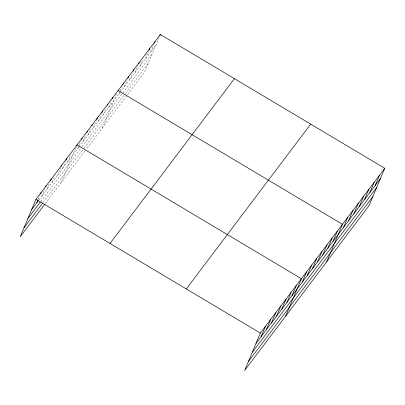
<?xml version="1.0" encoding="UTF-8"?>
<svg xmlns="http://www.w3.org/2000/svg" width="405" height="405" viewBox="0 0 405 405"><rect width="100%" height="100%" fill="white"/><g stroke="black" fill="none" stroke-linecap="round" stroke-linejoin="round"><path stroke-width="0.3" stroke-dasharray="2.02 1.52" d="M38.227 199.361L40.146 194.795M41.917 195.985L44.798 189.14M47.051 189.186L49.926 182.341M52.179 182.387L55.06 175.542M57.313 175.588L60.431 168.171M62.446 168.789L65.559 161.372M67.574 161.99L70.455 155.145M61.302 182.326L76.064 147.207M77.836 148.392L80.716 141.548M82.969 141.593L85.845 134.749M88.103 134.794L90.978 127.95M93.231 127.995L96.349 120.584M98.364 121.196L101.483 113.785M103.493 114.402L106.373 107.553M108.626 107.603L111.502 100.759M102.354 127.934L116.635 93.96M119.045 93.798L120.001 91.515M120.245 90.948L122.163 86.381M124.33 86.791L127.21 79.947M129.62 79.79L132.496 72.946M134.905 72.784L138.024 65.367M140.191 65.777L142.828 59.505M145.481 58.776L148.594 51.359M150.766 51.769L154.123 43.786M159.17 37.351L144.646 71.898L86.224 149.303M38.986 199.868L78.57 147.42M78.94 146.934L119.799 92.796M120.179 92.299L156.052 44.768M40.723 201.538L81.77 147.147M82.139 146.666L152.29 53.718M43.072 202.51L83.759 148.605M84.124 148.119L124.998 93.965M125.373 93.464L148.412 62.947M45.173 203.69L85.86 149.789"/><path stroke-width="0.61" d="M384.75 168.288L260.354 333.102L244.63 370.499L369.026 205.684L384.75 168.288L160.37 34.501L35.974 199.316L20.25 236.712L44.808 204.176M36.789 202.784L37.984 199.928M40.621 193.656L41.102 192.517M45.755 186.857L46.236 185.718M50.645 180.63L51.364 178.919M61.15 166.46L61.631 165.321M66.04 160.233L66.759 158.522M76.545 146.063L77.021 144.924L301.406 278.711L285.682 316.113M81.673 139.264L82.154 138.125M86.807 132.47L87.288 131.326M91.935 125.671L92.416 124.527M96.83 119.44L97.549 117.728M101.959 112.641L102.678 110.93M107.33 105.275L107.811 104.131M112.463 98.476L112.944 97.337M122.882 84.67L123.358 83.531M127.929 78.236L128.648 76.525M133.215 71.234L133.934 69.523M138.743 63.656L139.219 62.517M149.075 50.22L149.794 48.509M154.361 43.213L155.08 41.502M159.889 35.64L160.37 34.501M261.169 336.57L265.483 326.303M266.298 329.771L270.616 319.505M271.431 322.972L275.749 312.706M276.564 316.173L280.878 305.907M281.693 309.374L286.011 299.108M286.826 302.575L291.139 292.309M291.959 295.777L296.273 285.51M302.221 282.179L306.534 271.912M307.349 275.38L311.668 265.113M312.483 268.581L316.796 258.314M317.616 261.787L321.929 251.52M322.744 254.988L327.063 244.721M327.878 248.189L332.191 237.922M333.006 241.39L337.325 231.123M326.734 261.721L342.453 224.324L118.073 90.538M343.425 227.585L347.743 217.318M348.715 220.583L353.028 210.311M354 213.577L358.314 203.31M359.286 206.57L363.604 196.303M364.576 199.569L368.889 189.302M369.861 192.562L374.174 182.296M375.146 185.556L379.465 175.289M31.656 209.582L38.252 200.84M27.894 218.533L40.353 202.024M24.011 227.762L42.707 202.991M110.018 243.466L234.414 78.646M186.305 288.952L310.706 124.138M256.036 343.369L380.432 178.554M252.274 352.32L376.67 187.505M248.397 361.549L372.792 196.734M35.974 199.316L260.354 333.102"/></g></svg>
